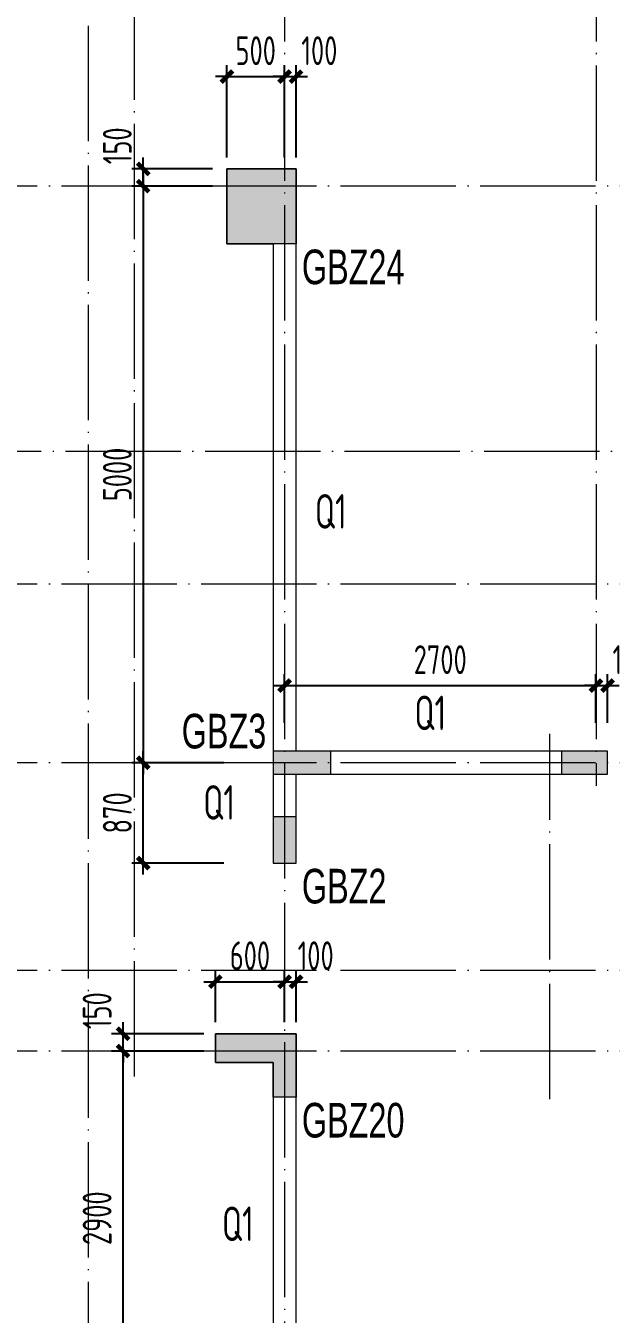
# Model space of a CAD drawing. Extents: x 5874492 to 7194610, y -939842 to -279257.
# Drawn here: x 6298766 to 6303842, y -764633 to -753460 of the extents above; entities that cross this region are included whole.
import ezdxf
from ezdxf.enums import TextEntityAlignment as Align

# ---------------------------------------------------------------- set-up
doc = ezdxf.new("R2010")
doc.units = 0
doc.header["$LTSCALE"] = 1000
doc.linetypes.add('DOTE', pattern=[2.42, 2, -0.2, 0.02, -0.2])
for name, color, linetype, lineweight in [('A-轴线-塔楼', 1, 'DOTE', 9), ('A-轴线-隔墙', 41, 'DOTE', 9), ('S-基础-HATCH', 251, 'Continuous', 20), ('S-墙柱-COLU', 50, 'Continuous', 20), ('S-墙柱-DIM', 3, 'Continuous', 20), ('S-墙柱-WALL', 6, 'Continuous', 20), ('S-墙柱-编号', 4, 'Continuous', 20), ('S-通用-TEXT', 7, 'Continuous', 20)]:
    doc.layers.add(name, color=color, linetype=linetype, lineweight=lineweight)
doc.styles.add('BW_Dim', font='Bweng.shx', dxfattribs={"width": 0.7, "bigfont": 'hztxt.shx'})
doc.styles.add('TSSD_Dimension', font='tssdeng.shx', dxfattribs={"width": 0.7, "bigfont": 'tssdchn.shx'})
doc.styles.add('TSSD_Rein', font='tssdeng.shx', dxfattribs={"width": 0.7, "bigfont": 'hztxt.shx'})
doc.dimstyles.new('TSSD_100_100', dxfattribs={"dimtxt": 250, "dimasz": 100, "dimexe": 100, "dimexo": 100, "dimgap": 100, "dimtad": 1, "dimdec": 0, "dimzin": 0, "dimdsep": 46, "dimtxsty": 'TSSD_Dimension', "dimblk": 'ARCHTICK', "dimcen": 0, "dimdle": 100, "dimclrt": 7, "dimadec": 0, "dimazin": 0, "dimtfac": 1, "dimtdec": 0, "dimtix": 1, "dimtmove": 2, "dimatfit": 0, "dimfxl": 0, "dimtolj": 1, "dimtzin": 0, "dimarcsym": 0})

# ---------------------------------------------------------------- blocks, each defined once
blk = doc.blocks.new('_ArchTick')
at = {"color": 0, "linetype": 'ByBlock', "const_width": 0.4}
blk.add_lwpolyline([(-0.5, -0.5), (0.5, 0.5)], dxfattribs=at)
blk = doc.blocks.new('*D1267')
at = {"layer": 'Defpoints', "color": 0, "transparency": 16777216}
for p in [(6299610, -762351), (6300410, -762351), (6300410, -765251)]:
    blk.add_point(p, dxfattribs=at)
at = {"layer": 'S-墙柱-DIM', "color": 0, "lineweight": -2, "transparency": 16777216}
for p, q in [((6299610, -765351), (6299610, -762251)), ((6300310, -762351), (6299510, -762351)), ((6300310, -765251), (6299510, -765251))]:
    blk.add_line(p, q, dxfattribs=at)
at = {"layer": 'S-墙柱-DIM', "color": 0, "lineweight": -2, "transparency": 16777216, "xscale": 100, "yscale": 100, "zscale": 100}
for p, rotation in [((6299610, -762351), 90), ((6299610, -765251), 270)]:
    blk.add_blockref('_ArchTick', p, dxfattribs=dict(at, rotation=rotation))
at = {"layer": 'S-墙柱-DIM', "color": 7, "transparency": 16777216, "insert": (6299385, -763801), "char_height": 250, "attachment_point": 5, "rotation": 90, "style": 'TSSD_Dimension'}
blk.add_mtext('\\A1;2900', dxfattribs=at)
blk = doc.blocks.new('*D1268')
at = {"layer": 'Defpoints', "color": 0, "transparency": 16777216}
for p in [(6299610, -762201), (6300410, -762201), (6300410, -762351)]:
    blk.add_point(p, dxfattribs=at)
at = {"layer": 'S-墙柱-DIM', "color": 0, "lineweight": -2, "transparency": 16777216}
for p, q in [((6299610, -762201), (6299610, -762101)), ((6300310, -762201), (6299510, -762201)), ((6299610, -762351), (6299610, -762201)), ((6300310, -762351), (6299510, -762351)), ((6299610, -762351), (6299610, -762451))]:
    blk.add_line(p, q, dxfattribs=at)
at = {"layer": 'S-墙柱-DIM', "color": 0, "lineweight": -2, "transparency": 16777216, "xscale": 100, "yscale": 100, "zscale": 100}
for p, rotation in [((6299610, -762201), 270), ((6299610, -762351), 90)]:
    blk.add_blockref('_ArchTick', p, dxfattribs=dict(at, rotation=rotation))
at = {"layer": 'S-墙柱-DIM', "color": 7, "transparency": 16777216, "insert": (6299385, -762001), "char_height": 250, "attachment_point": 5, "rotation": 90, "style": 'TSSD_Dimension'}
blk.add_mtext('\\A1;150', dxfattribs=at)
blk = doc.blocks.new('*D1269')
at = {"layer": 'Defpoints', "color": 0, "transparency": 16777216}
for p in [(6301010, -761750), (6300410, -762201), (6301010, -762201)]:
    blk.add_point(p, dxfattribs=at)
at = {"layer": 'S-墙柱-DIM', "color": 0, "lineweight": -2, "transparency": 16777216}
for p, q in [((6300410, -762101), (6300410, -761650)), ((6301010, -762101), (6301010, -761650)), ((6300310, -761750), (6301110, -761750))]:
    blk.add_line(p, q, dxfattribs=at)
at = {"layer": 'S-墙柱-DIM', "color": 0, "lineweight": -2, "transparency": 16777216, "xscale": 100, "yscale": 100, "zscale": 100, "rotation": 180}
blk.add_blockref('_ArchTick', (6300410, -761750), dxfattribs=at)
at = {"layer": 'S-墙柱-DIM', "color": 0, "lineweight": -2, "transparency": 16777216, "xscale": 100, "yscale": 100, "zscale": 100}
blk.add_blockref('_ArchTick', (6301010, -761750), dxfattribs=at)
at = {"layer": 'S-墙柱-DIM', "color": 7, "transparency": 16777216, "insert": (6300710, -761525), "char_height": 250, "attachment_point": 5, "style": 'TSSD_Dimension'}
blk.add_mtext('\\A1;600', dxfattribs=at)
blk = doc.blocks.new('*D1270')
at = {"layer": 'Defpoints', "color": 0, "transparency": 16777216}
for p in [(6301110, -761750), (6301010, -762201), (6301110, -762201)]:
    blk.add_point(p, dxfattribs=at)
at = {"layer": 'S-墙柱-DIM', "color": 0, "lineweight": -2, "transparency": 16777216}
for p, q in [((6301010, -762101), (6301010, -761650)), ((6301110, -762101), (6301110, -761650)), ((6301010, -761750), (6300910, -761750)), ((6301010, -761750), (6301110, -761750)), ((6301110, -761750), (6301210, -761750))]:
    blk.add_line(p, q, dxfattribs=at)
at = {"layer": 'S-墙柱-DIM', "color": 0, "lineweight": -2, "transparency": 16777216, "xscale": 100, "yscale": 100, "zscale": 100}
blk.add_blockref('_ArchTick', (6301010, -761750), dxfattribs=at)
at = {"layer": 'S-墙柱-DIM', "color": 0, "lineweight": -2, "transparency": 16777216, "xscale": 100, "yscale": 100, "zscale": 100, "rotation": 180}
blk.add_blockref('_ArchTick', (6301110, -761750), dxfattribs=at)
at = {"layer": 'S-墙柱-DIM', "color": 7, "transparency": 16777216, "insert": (6301280, -761525), "char_height": 250, "attachment_point": 5, "style": 'TSSD_Dimension'}
blk.add_mtext('\\A1;100', dxfattribs=at)
blk = doc.blocks.new('*D1271')
at = {"layer": 'Defpoints', "color": 0, "transparency": 16777216}
for p in [(6299785, -759851), (6300585, -759851), (6300585, -760721)]:
    blk.add_point(p, dxfattribs=at)
at = {"layer": 'S-墙柱-DIM', "color": 0, "lineweight": -2, "transparency": 16777216}
for p, q in [((6299785, -760821), (6299785, -759751)), ((6300485, -759851), (6299685, -759851)), ((6300485, -760721), (6299685, -760721))]:
    blk.add_line(p, q, dxfattribs=at)
at = {"layer": 'S-墙柱-DIM', "color": 0, "lineweight": -2, "transparency": 16777216, "xscale": 100, "yscale": 100, "zscale": 100}
for p, rotation in [((6299785, -759851), 90), ((6299785, -760721), 270)]:
    blk.add_blockref('_ArchTick', p, dxfattribs=dict(at, rotation=rotation))
at = {"layer": 'S-墙柱-DIM', "color": 7, "transparency": 16777216, "insert": (6299560, -760286), "char_height": 250, "attachment_point": 5, "rotation": 90, "style": 'TSSD_Dimension'}
blk.add_mtext('\\A1;870', dxfattribs=at)
blk = doc.blocks.new('*D1272')
at = {"layer": 'Defpoints', "color": 0, "transparency": 16777216}
for p in [(6300101, -754851), (6299785, -759851), (6300101, -759851)]:
    blk.add_point(p, dxfattribs=at)
at = {"layer": 'S-墙柱-DIM', "color": 0, "lineweight": -2, "transparency": 16777216}
for p, q in [((6299785, -754751), (6299785, -759951)), ((6300001, -754851), (6299685, -754851)), ((6300001, -759851), (6299685, -759851))]:
    blk.add_line(p, q, dxfattribs=at)
at = {"layer": 'S-墙柱-DIM', "color": 0, "lineweight": -2, "transparency": 16777216, "xscale": 100, "yscale": 100, "zscale": 100}
for p, rotation in [((6299785, -754851), 90), ((6299785, -759851), 270)]:
    blk.add_blockref('_ArchTick', p, dxfattribs=dict(at, rotation=rotation))
at = {"layer": 'S-墙柱-DIM', "color": 7, "transparency": 16777216, "insert": (6299560, -757351), "char_height": 250, "attachment_point": 5, "rotation": 90, "style": 'TSSD_Dimension'}
blk.add_mtext('\\A1;5000', dxfattribs=at)
blk = doc.blocks.new('*D1273')
at = {"layer": 'Defpoints', "color": 0, "transparency": 16777216}
for p in [(6299785, -754701), (6300485, -754701), (6300485, -754851)]:
    blk.add_point(p, dxfattribs=at)
at = {"layer": 'S-墙柱-DIM', "color": 0, "lineweight": -2, "transparency": 16777216}
for p, q in [((6299785, -754701), (6299785, -754601)), ((6300385, -754701), (6299685, -754701)), ((6299785, -754851), (6299785, -754701)), ((6300385, -754851), (6299685, -754851)), ((6299785, -754851), (6299785, -754951))]:
    blk.add_line(p, q, dxfattribs=at)
at = {"layer": 'S-墙柱-DIM', "color": 0, "lineweight": -2, "transparency": 16777216, "xscale": 100, "yscale": 100, "zscale": 100}
for p, rotation in [((6299785, -754701), 270), ((6299785, -754851), 90)]:
    blk.add_blockref('_ArchTick', p, dxfattribs=dict(at, rotation=rotation))
at = {"layer": 'S-墙柱-DIM', "color": 7, "transparency": 16777216, "insert": (6299560, -754501), "char_height": 250, "attachment_point": 5, "rotation": 90, "style": 'TSSD_Dimension'}
blk.add_mtext('\\A1;150', dxfattribs=at)
blk = doc.blocks.new('*D1274')
at = {"layer": 'Defpoints', "color": 0, "transparency": 16777216}
for p in [(6301010, -753901), (6300510, -754701), (6301010, -754701)]:
    blk.add_point(p, dxfattribs=at)
at = {"layer": 'S-墙柱-DIM', "color": 0, "lineweight": -2, "transparency": 16777216}
for p, q in [((6300510, -754601), (6300510, -753801)), ((6301010, -754601), (6301010, -753801)), ((6300510, -753901), (6300410, -753901)), ((6300510, -753901), (6301010, -753901)), ((6301010, -753901), (6301110, -753901))]:
    blk.add_line(p, q, dxfattribs=at)
at = {"layer": 'S-墙柱-DIM', "color": 0, "lineweight": -2, "transparency": 16777216, "xscale": 100, "yscale": 100, "zscale": 100}
blk.add_blockref('_ArchTick', (6300510, -753901), dxfattribs=at)
at = {"layer": 'S-墙柱-DIM', "color": 0, "lineweight": -2, "transparency": 16777216, "xscale": 100, "yscale": 100, "zscale": 100, "rotation": 180}
blk.add_blockref('_ArchTick', (6301010, -753901), dxfattribs=at)
at = {"layer": 'S-墙柱-DIM', "color": 7, "transparency": 16777216, "insert": (6300760, -753676), "char_height": 250, "attachment_point": 5, "style": 'TSSD_Dimension'}
blk.add_mtext('\\A1;500', dxfattribs=at)
blk = doc.blocks.new('*D1275')
at = {"layer": 'Defpoints', "color": 0, "transparency": 16777216}
for p in [(6301110, -753901), (6301010, -754701), (6301110, -754701)]:
    blk.add_point(p, dxfattribs=at)
at = {"layer": 'S-墙柱-DIM', "color": 0, "lineweight": -2, "transparency": 16777216}
for p, q in [((6301010, -754601), (6301010, -753801)), ((6301110, -754601), (6301110, -753801)), ((6301010, -753901), (6300910, -753901)), ((6301010, -753901), (6301110, -753901)), ((6301110, -753901), (6301210, -753901))]:
    blk.add_line(p, q, dxfattribs=at)
at = {"layer": 'S-墙柱-DIM', "color": 0, "lineweight": -2, "transparency": 16777216, "xscale": 100, "yscale": 100, "zscale": 100}
blk.add_blockref('_ArchTick', (6301010, -753901), dxfattribs=at)
at = {"layer": 'S-墙柱-DIM', "color": 0, "lineweight": -2, "transparency": 16777216, "xscale": 100, "yscale": 100, "zscale": 100, "rotation": 180}
blk.add_blockref('_ArchTick', (6301110, -753901), dxfattribs=at)
at = {"layer": 'S-墙柱-DIM', "color": 7, "transparency": 16777216, "insert": (6301312, -753676), "char_height": 250, "attachment_point": 5, "style": 'TSSD_Dimension'}
blk.add_mtext('\\A1;100', dxfattribs=at)
blk = doc.blocks.new('*D1276')
at = {"layer": 'Defpoints', "color": 0, "transparency": 16777216}
for p in [(6303810, -759182), (6303710, -759604), (6303810, -759604)]:
    blk.add_point(p, dxfattribs=at)
at = {"layer": 'S-墙柱-DIM', "color": 0, "lineweight": -2, "transparency": 16777216}
for p, q in [((6303710, -759504), (6303710, -759082)), ((6303810, -759504), (6303810, -759082)), ((6303710, -759182), (6303610, -759182)), ((6303710, -759182), (6303810, -759182)), ((6303810, -759182), (6303910, -759182))]:
    blk.add_line(p, q, dxfattribs=at)
at = {"layer": 'S-墙柱-DIM', "color": 0, "lineweight": -2, "transparency": 16777216, "xscale": 100, "yscale": 100, "zscale": 100}
blk.add_blockref('_ArchTick', (6303710, -759182), dxfattribs=at)
at = {"layer": 'S-墙柱-DIM', "color": 0, "lineweight": -2, "transparency": 16777216, "xscale": 100, "yscale": 100, "zscale": 100, "rotation": 180}
blk.add_blockref('_ArchTick', (6303810, -759182), dxfattribs=at)
at = {"layer": 'S-墙柱-DIM', "color": 7, "transparency": 16777216, "insert": (6304010, -758957), "char_height": 250, "attachment_point": 5, "style": 'TSSD_Dimension'}
blk.add_mtext('\\A1;100', dxfattribs=at)
blk = doc.blocks.new('*D1277')
at = {"layer": 'Defpoints', "color": 0, "transparency": 16777216}
for p in [(6303710, -759182), (6301010, -759604), (6303710, -759604)]:
    blk.add_point(p, dxfattribs=at)
at = {"layer": 'S-墙柱-DIM', "color": 0, "lineweight": -2, "transparency": 16777216}
for p, q in [((6301010, -759504), (6301010, -759082)), ((6303710, -759504), (6303710, -759082)), ((6300910, -759182), (6303810, -759182))]:
    blk.add_line(p, q, dxfattribs=at)
at = {"layer": 'S-墙柱-DIM', "color": 0, "lineweight": -2, "transparency": 16777216, "xscale": 100, "yscale": 100, "zscale": 100, "rotation": 180}
blk.add_blockref('_ArchTick', (6301010, -759182), dxfattribs=at)
at = {"layer": 'S-墙柱-DIM', "color": 0, "lineweight": -2, "transparency": 16777216, "xscale": 100, "yscale": 100, "zscale": 100}
blk.add_blockref('_ArchTick', (6303710, -759182), dxfattribs=at)
at = {"layer": 'S-墙柱-DIM', "color": 7, "transparency": 16777216, "insert": (6302360, -758957), "char_height": 250, "attachment_point": 5, "style": 'TSSD_Dimension'}
blk.add_mtext('\\A1;2700', dxfattribs=at)
blk = doc.blocks.new('ZHOUWANG3')
at = {"layer": 'A-轴线-塔楼', "linetype": 'DOTE', "ltscale": 0.5}
for p, q in [((94752, 248942), (94752, 226834)), ((97452, 248942), (97452, 241486)), ((139798, 246686), (85362, 246686)), ((102322, 244386), (85362, 244386)), ((139798, 243236), (85362, 243236)), ((139798, 241686), (85362, 241686)), ((139798, 239886), (85362, 239886)), ((139798, 239186), (85362, 239186))]:
    blk.add_line(p, q, dxfattribs=at)
at = {"layer": 'A-轴线-隔墙', "ltscale": 0.5}
for p, q in [((93052, 236186), (93052, 248942)), ((93452, 238966), (93452, 248942)), ((97052, 238770), (97052, 241936))]:
    blk.add_line(p, q, dxfattribs=at)

msp = doc.modelspace()

# ---------------------------------------------------------------- hatches: boundary and pattern name
at = {"layer": 'S-基础-HATCH'}
for points in [[(6300510.4, -755350.9), (6300510.4, -754700.9), (6301110.4, -754700.9), (6301110.4, -755350.9)], [(6300910.4, -759950.9), (6301410.4, -759950.9), (6301410.4, -759750.9), (6300910.4, -759750.9)], [(6303410.4, -759950.9), (6303810.4, -759950.9), (6303810.4, -759750.9), (6303710.4, -759750.9), (6303560.4, -759750.9), (6303410.4, -759750.9)], [(6300910.4, -760320.9), (6300910.4, -760720.9), (6301110.4, -760720.9), (6301110.4, -760320.9)], [(6300910.4, -762450.9), (6300410.4, -762450.9), (6300410.4, -762200.9), (6301110.4, -762200.9), (6301110.4, -762750.9), (6300910.4, -762750.9)]]:
    msp.add_hatch(color=256, dxfattribs=at).paths.add_polyline_path(points)

# ---------------------------------------------------------------- linework, layer by layer
at = {"layer": 'S-墙柱-COLU'}
for points in [[(6300510.4, -755350.9), (6300510.4, -754700.9), (6301110.4, -754700.9), (6301110.4, -755350.9)], [(6300910.4, -759950.9), (6301410.4, -759950.9), (6301410.4, -759750.9), (6300910.4, -759750.9)], [(6303410.4, -759950.9), (6303810.4, -759950.9), (6303810.4, -759750.9), (6303710.4, -759750.9), (6303710.4, -759750.9), (6303410.4, -759750.9)], [(6300910.4, -760320.9), (6300910.4, -760720.9), (6301110.4, -760720.9), (6301110.4, -760320.9)], [(6300910.4, -762450.9), (6300410.4, -762450.9), (6300410.4, -762200.9), (6301110.4, -762200.9), (6301110.4, -762750.9), (6300910.4, -762750.9)]]:
    msp.add_lwpolyline(points, close=True, dxfattribs=at)
at = {"layer": 'S-墙柱-WALL'}
for points in [[(6300910.4, -755350.9), (6300910.4, -760720.9), (6301110.4, -760720.9), (6301110.4, -759950.9), (6303810.4, -759950.9), (6303810.4, -759750.9), (6303710.4, -759750.9), (6303710.4, -759750.9), (6301110.4, -759750.9), (6301110.4, -754700.9), (6300510.4, -754700.9), (6300510.4, -755350.9)], [(6300410.4, -762450.9), (6300910.4, -762450.9), (6300910.4, -765250.9), (6301110.4, -765250.9), (6301110.4, -762200.9), (6300410.4, -762200.9)]]:
    msp.add_lwpolyline(points, close=True, dxfattribs=at)

# ---------------------------------------------------------------- block references
msp.add_blockref('ZHOUWANG3', (6206258.5, -1001537.3))

# ---------------------------------------------------------------- texts
at = {"layer": 'S-墙柱-编号', "style": 'TSSD_Rein', "width": 0.7}
for p in [(6301272.9, -757821), (6302135.8, -759568.2), (6300305.1, -760345), (6300467.5, -763999.1)]:
    msp.add_text('Q1', height=300, dxfattribs=at).set_placement(p)
at = {"layer": 'S-通用-TEXT', "style": 'BW_Dim', "width": 0.7}
for s, p in [('GBZ24', (6301160.4, -755400.9)), ('GBZ3', (6300118.2, -759426.7)), ('GBZ2', (6301160.4, -760770.9)), ('GBZ20', (6301160.4, -762800.9))]:
    msp.add_text(s, height=300, dxfattribs=at).set_placement(p, align=Align.TOP_LEFT)

# ---------------------------------------------------------------- dimensions: what is measured, and where the dimension line sits
at = {"layer": 'S-墙柱-DIM'}
for base, p1, p2, picture, middle in [((6301010.4, -753900.9), (6300510.4, -754700.9), (6301010.4, -754700.9), '*D1274', (6300760.4, -753675.9)), ((6303710.4, -759181.7), (6301010.4, -759604.5), (6303710.4, -759604.5), '*D1277', (6302360.4, -758956.7)), ((6301010.4, -761750.3), (6300410.4, -762200.9), (6301010.4, -762200.9), '*D1269', (6300710.4, -761525.3))]:
    dim = msp.add_linear_dim(base=base, p1=p1, p2=p2, dimstyle='TSSD_100_100', dxfattribs=at)
    dim.commit()
    dim.dimension.update_dxf_attribs({"geometry": picture, "text_midpoint": middle})
for base, p1, p2, picture, middle in [((6301110.4, -753900.9), (6301010.4, -754700.9), (6301110.4, -754700.9), '*D1275', (6301312, -753675.9)), ((6303810.4, -759181.7), (6303710.4, -759604.5), (6303810.4, -759604.5), '*D1276', (6304010.4, -758956.7)), ((6301110.4, -761750.3), (6301010.4, -762200.9), (6301110.4, -762200.9), '*D1270', (6301279.7, -761525.3))]:
    dim = msp.add_linear_dim(base=base, p1=p1, p2=p2, dimstyle='TSSD_100_100', dxfattribs=at)
    dim.commit()
    dim.dimension.update_dxf_attribs({"geometry": picture, "text_midpoint": middle, "dimtype": 128})
for base, p1, p2, picture, middle in [((6299785.4, -754700.9), (6300485.4, -754850.9), (6300485.4, -754700.9), '*D1273', (6299560.4, -754500.9)), ((6299610.4, -762200.9), (6300410.4, -762350.9), (6300410.4, -762200.9), '*D1268', (6299385.4, -762000.9))]:
    dim = msp.add_linear_dim(base=base, p1=p1, p2=p2, angle=90, dimstyle='TSSD_100_100', dxfattribs=at)
    dim.commit()
    dim.dimension.update_dxf_attribs({"geometry": picture, "text_midpoint": middle, "dimtype": 128})
for base, p1, p2, picture, middle in [((6299785.4, -759850.9), (6300100.5, -754850.9), (6300100.5, -759850.9), '*D1272', (6299560.4, -757350.9)), ((6299785.4, -759850.9), (6300585.4, -760720.9), (6300585.4, -759850.9), '*D1271', (6299560.4, -760285.9)), ((6299610.4, -762350.9), (6300410.4, -765250.9), (6300410.4, -762350.9), '*D1267', (6299385.4, -763800.9))]:
    dim = msp.add_linear_dim(base=base, p1=p1, p2=p2, angle=90, dimstyle='TSSD_100_100', dxfattribs=at)
    dim.commit()
    dim.dimension.update_dxf_attribs({"geometry": picture, "text_midpoint": middle})

doc.saveas('drawing.dxf')
